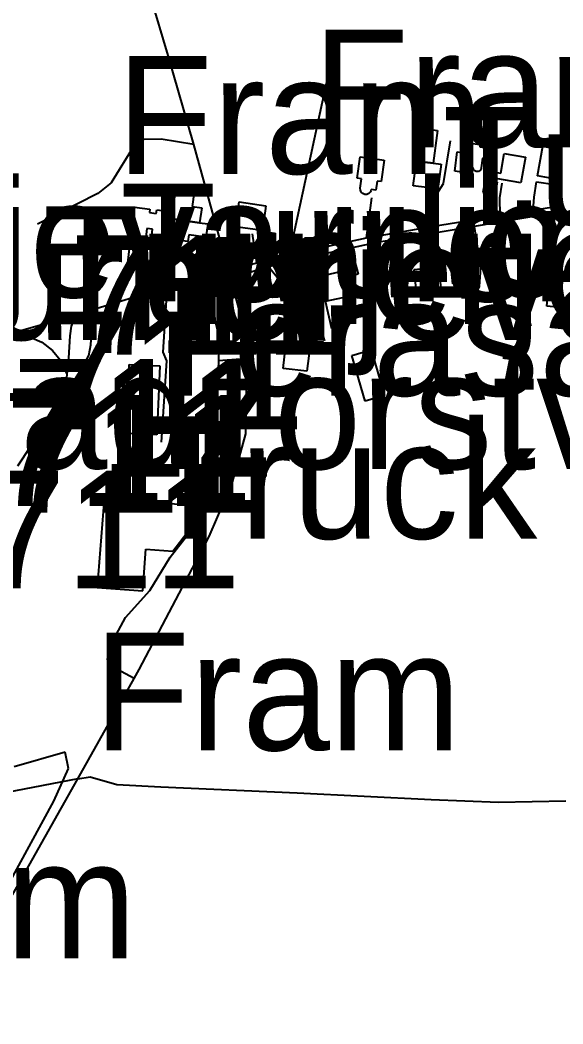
# Model space of a CAD drawing. Extents: x -8864 to 13231, y -7697 to 8949.
# Drawn here: x -2470 to -2184, y -3443 to -2914 of the extents above; entities that cross this region are included whole.
import ezdxf

# ---------------------------------------------------------------- set-up
doc = ezdxf.new("R2010")
doc.units = 0
for name, color, linetype in [('OSM_BUILDING_GARAGE', 9, 'CONTINUOUS'), ('OSM_BUILDING_HOUSE', 9, 'CONTINUOUS'), ('OSM_BUILDING_YES', 9, 'CONTINUOUS'), ('OSM_HIGHWAY_FOOTWAY', 8, 'CONTINUOUS'), ('OSM_HIGHWAY_RESIDENTIAL', 8, 'CONTINUOUS'), ('OSM_HIGHWAY_SECONDARY', 8, 'CONTINUOUS'), ('OSM_HIGHWAY_SECONDARY_LINK', 8, 'CONTINUOUS'), ('OSM_HIGHWAY_SERVICE', 8, 'CONTINUOUS'), ('OSM_HIGHWAY_SERVICES', 8, 'CONTINUOUS'), ('OSM_HIGHWAY_TRACK', 8, 'CONTINUOUS'), ('OSM_HIGHWAY_UNCLASSIFIED', 8, 'CONTINUOUS'), ('OSM_LABELS', 8, 'CONTINUOUS')]:
    doc.layers.add(name, color=color, linetype=linetype)

msp = doc.modelspace()

# ---------------------------------------------------------------- linework, layer by layer
at = {"layer": 'OSM_BUILDING_GARAGE'}
for p, q in [((-2225.099785, -2998.260002), (-2226.263644, -3004.8761)), ((-2218.629647, -2999.39419), (-2225.099785, -2998.260002)), ((-2219.801163, -3006.021408), (-2218.629647, -2999.39419)), ((-2226.263644, -3004.8761), (-2219.801163, -3006.021408))]:
    msp.add_line(p, q, dxfattribs=at)
at = {"layer": 'OSM_BUILDING_HOUSE'}
for p, q in [((-2197.458128, -2996.214015), (-2194.72459, -2980.568889)), ((-2194.72459, -2980.568889), (-2188.346335, -2981.680838)), ((-2188.346335, -2981.680838), (-2189.364712, -2987.518572)), ((-2292.519394, -2997.381562), (-2290.88846, -2986.128636)), ((-2290.88846, -2986.128636), (-2278.323374, -2987.952232)), ((-2278.323374, -2987.952232), (-2279.961966, -2999.216278)), ((-2263.00178, -3001.384579), (-2261.324904, -2988.385893)), ((-2261.324904, -2988.385893), (-2252.488762, -2989.5312)), ((-2252.488762, -2989.5312), (-2248.3004, -2990.076055)), ((-2216.814945, -2994.757362), (-2215.0079, -2984.416234)), ((-2215.0079, -2984.416234), (-2203.851697, -2986.373264)), ((-2203.851697, -2986.373264), (-2206.210043, -2999.905687)), ((-2189.364712, -2987.518572), (-2186.164099, -2988.074547)), ((-2186.164099, -2988.074547), (-2187.87926, -2997.881939)), ((-2248.3004, -2990.076055), (-2249.977276, -3003.074742)), ((-2219.525512, -2997.581713), (-2218.966553, -2994.379299)), ((-2218.966553, -2994.379299), (-2216.814945, -2994.757362)), ((-2290.20699, -2997.726266), (-2292.519394, -2997.381562)), ((-2290.919088, -3002.585485), (-2290.20699, -2997.726266)), ((-2282.067632, -2998.904933), (-2282.772073, -3003.764151)), ((-2279.961966, -2999.216278), (-2282.067632, -2998.904933)), ((-2206.210043, -2999.905687), (-2219.525512, -2997.581713)), ((-2187.87926, -2997.881939), (-2197.458128, -2996.214015)), ((-2390.168716, -3018.9089), (-2388.040079, -3003.408327)), ((-2388.040079, -3003.408327), (-2378.491839, -3004.720427)), ((-2378.491839, -3004.720427), (-2379.533186, -3012.270563)), ((-2290.865489, -3003.730792), (-2290.919088, -3002.585485)), ((-2290.413728, -3004.764905), (-2290.865489, -3003.730792)), ((-2289.594432, -3005.54327), (-2290.413728, -3004.764905)), ((-2285.605152, -3004.66483), (-2286.386162, -3005.476553)), ((-2285.344815, -3004.064377), (-2285.605152, -3004.66483)), ((-2285.15339, -3003.430566), (-2285.344815, -3004.064377)), ((-2282.772073, -3003.764151), (-2285.15339, -3003.430566)), ((-2249.977276, -3003.074742), (-2263.00178, -3001.384579)), ((-2356.615879, -3023.023112), (-2354.793521, -3009.946589)), ((-2354.793521, -3009.946589), (-2340.666413, -3011.914739)), ((-2288.545428, -3005.954691), (-2289.594432, -3005.54327)), ((-2287.419853, -3005.932452), (-2288.545428, -3005.954691)), ((-2286.386162, -3005.476553), (-2287.419853, -3005.932452)), ((-2413.338703, -3041.948489), (-2409.900724, -3012.726462)), ((-2409.900724, -3012.726462), (-2401.75371, -3013.693858)), ((-2401.75371, -3013.693858), (-2401.975762, -3015.561933)), ((-2401.975762, -3015.561933), (-2398.422928, -3015.973354)), ((-2398.422928, -3015.973354), (-2398.200876, -3014.105279)), ((-2398.200876, -3014.105279), (-2392.580661, -3014.772449)), ((-2392.580661, -3014.772449), (-2394.341764, -3029.750405)), ((-2379.533186, -3012.270563), (-2374.47193, -3012.959971)), ((-2374.47193, -3012.959971), (-2375.566877, -3020.910409)), ((-2340.666413, -3011.914739), (-2342.496429, -3025.002382)), ((-2393.706235, -3029.127714), (-2392.266725, -3018.619793)), ((-2392.266725, -3018.619793), (-2390.168716, -3018.9089)), ((-2375.566877, -3020.910409), (-2390.168716, -3018.9089)), ((-2390.168716, -3018.9089), (-2375.566877, -3020.910409)), ((-2375.566877, -3020.910409), (-2371.309602, -3021.499742)), ((-2403.331045, -3023.912672), (-2405.559223, -3042.860287)), ((-2400.474996, -3024.257376), (-2403.331045, -3023.912672)), ((-2401.026298, -3028.960921), (-2400.474996, -3024.257376)), ((-2371.309602, -3021.499742), (-2372.266723, -3028.427186)), ((-2342.496429, -3025.002382), (-2356.615879, -3023.023112)), ((-2394.341764, -3029.750405), (-2401.026298, -3028.960921)), ((-2381.814963, -3030.75116), (-2393.706235, -3029.127714)), ((-2381.324917, -3027.181802), (-2381.814963, -3030.75116)), ((-2372.266723, -3028.427186), (-2381.324917, -3027.181802)), ((-2405.559223, -3042.860287), (-2413.338703, -3041.948489)), ((-2328.859368, -3046.885543), (-2294.586776, -3038.123383)), ((-2294.586776, -3038.123383), (-2292.052319, -3048.06421)), ((-2326.991067, -3054.20217), (-2328.859368, -3046.885543)), ((-2301.033944, -3046.563078), (-2310.283562, -3048.920411)), ((-2300.122764, -3050.121316), (-2301.033944, -3046.563078)), ((-2310.038539, -3049.876687), (-2326.991067, -3054.20217)), ((-2310.283562, -3048.920411), (-2310.038539, -3049.876687)), ((-2292.052319, -3048.06421), (-2300.122764, -3050.121316)), ((-2309.157987, -3062.185965), (-2300.153392, -3060.206696)), ((-2305.972688, -3076.76362), (-2309.157987, -3062.185965)), ((-2300.153392, -3060.206696), (-2296.960436, -3074.79547)), ((-2296.960436, -3074.79547), (-2305.972688, -3076.76362)), ((-2331.615876, -3097.668266), (-2330.145738, -3085.436825)), ((-2330.145738, -3085.436825), (-2317.542368, -3086.960195)), ((-2317.542368, -3086.960195), (-2319.012506, -3099.191637)), ((-2295.306531, -3090.807539), (-2285.115106, -3087.860874)), ((-2285.115106, -3087.860874), (-2278.13195, -3112.012412)), ((-2288.323376, -3114.959078), (-2295.306531, -3090.807539)), ((-2319.012506, -3099.191637), (-2331.615876, -3097.668266)), ((-2278.13195, -3112.012412), (-2288.323376, -3114.959078))]:
    msp.add_line(p, q, dxfattribs=at)
at = {"layer": 'OSM_BUILDING_YES'}
for p, q in [((-2261.324904, -2988.385893), (-2258.966558, -2970.983887)), ((-2258.966558, -2970.983887), (-2250.138073, -2972.184792)), ((-2250.138073, -2972.184792), (-2252.488762, -2989.5312)), ((-2233.399939, -2980.224185), (-2233.239143, -2978.945443)), ((-2233.239143, -2978.945443), (-2227.76441, -2979.645971)), ((-2241.133478, -2993.745488), (-2239.824136, -2983.548913)), ((-2239.824136, -2983.548913), (-2237.649557, -2983.826901)), ((-2237.649557, -2983.826901), (-2237.121226, -2979.746047)), ((-2237.121226, -2979.746047), (-2233.399939, -2980.224185)), ((-2227.76441, -2979.645971), (-2227.925207, -2980.924713)), ((-2227.925207, -2980.924713), (-2224.410658, -2981.380612)), ((-2224.410658, -2981.380612), (-2225.145727, -2987.107151)), ((-2252.488762, -2989.5312), (-2261.324904, -2988.385893)), ((-2226.493353, -2986.929239), (-2227.136539, -2991.933011)), ((-2225.145727, -2987.107151), (-2226.493353, -2986.929239)), ((-2234.808821, -2994.557211), (-2241.133478, -2993.745488)), ((-2234.418316, -2991.521589), (-2234.808821, -2994.557211)), ((-2231.508668, -2991.832935), (-2234.418316, -2991.521589)), ((-2231.187075, -2992.644658), (-2231.508668, -2991.832935)), ((-2230.819541, -2993.434142), (-2231.187075, -2992.644658)), ((-2229.762879, -2993.878922), (-2230.819541, -2993.434142)), ((-2228.553078, -2993.834444), (-2229.762879, -2993.878922)), ((-2227.550015, -2993.245111), (-2228.553078, -2993.834444)), ((-2227.274364, -2992.722495), (-2227.550015, -2993.245111)), ((-2227.136539, -2991.933011), (-2227.274364, -2992.722495)), ((-2243.254458, -3043.116035), (-2230.084472, -3041.70386)), ((-2230.084472, -3041.70386), (-2229.012496, -3051.700284)), ((-2251.631182, -3044.606047), (-2262.67253, -3045.740236)), ((-2262.67253, -3045.740236), (-2261.317247, -3058.983551)), ((-2251.041595, -3050.354825), (-2251.631182, -3044.606047)), ((-2242.190139, -3053.112459), (-2243.254458, -3043.116035)), ((-2248.790446, -3050.132435), (-2251.041595, -3050.354825)), ((-2248.024749, -3057.615854), (-2248.790446, -3050.132435)), ((-2229.012496, -3051.700284), (-2242.190139, -3053.112459)), ((-2192.649552, -3064.876883), (-2191.41678, -3051.511252)), ((-2191.41678, -3051.511252), (-2184.479566, -3052.156183)), ((-2184.479566, -3052.156183), (-2185.719995, -3065.521813)), ((-2261.317247, -3058.983551), (-2248.024749, -3057.615854)), ((-2185.719995, -3065.521813), (-2192.649552, -3064.876883)), ((-2325.015569, -3084.780774), (-2323.591373, -3072.938515)), ((-2323.591373, -3072.938515), (-2316.929811, -3073.739118)), ((-2316.929811, -3073.739118), (-2317.450484, -3078.042362)), ((-2317.450484, -3078.042362), (-2314.211587, -3078.431544)), ((-2314.211587, -3078.431544), (-2315.115109, -3085.97056)), ((-2315.115109, -3085.97056), (-2325.015569, -3084.780774)), ((-2413.262134, -3106.675056), (-2412.787401, -3095.666758)), ((-2412.787401, -3095.666758), (-2396.60057, -3096.367286)), ((-2396.60057, -3096.367286), (-2398.162591, -3132.694668)), ((-2416.669485, -3120.941365), (-2416.04927, -3106.552741)), ((-2416.04927, -3106.552741), (-2413.262134, -3106.675056)), ((-2414.142685, -3121.05256), (-2416.669485, -3120.941365)), ((-2414.60976, -3131.983021), (-2414.142685, -3121.05256)), ((-2398.162591, -3132.694668), (-2414.60976, -3131.983021)), ((-2425.834876, -3166.342253), (-2429.502564, -3213.077481)), ((-2379.517873, -3169.978327), (-2425.834876, -3166.342253)), ((-2380.452023, -3181.865065), (-2379.517873, -3169.978327)), ((-2389.75524, -3194.074268), (-2380.452023, -3181.865065)), ((-2405.589851, -3214.956675), (-2403.867033, -3192.962319)), ((-2403.867033, -3192.962319), (-2389.75524, -3194.074268)), ((-2429.502564, -3213.077481), (-2405.589851, -3214.956675))]:
    msp.add_line(p, q, dxfattribs=at)
at = {"layer": 'OSM_HIGHWAY_FOOTWAY'}
for p, q in [((-2183.040056, -3014.816927), (-2230.934395, -3022.789603)), ((-2230.934395, -3022.789603), (-2256.217706, -3027.02613)), ((-2282.259056, -3031.384971), (-2330.811895, -3041.781696)), ((-2256.217706, -3027.02613), (-2282.259056, -3031.384971)), ((-2330.811895, -3041.781696), (-2339.05845, -3044.161268)), ((-2350.413735, -3047.719505), (-2352.787395, -3050.543857)), ((-2346.256001, -3046.240613), (-2350.413735, -3047.719505)), ((-2339.05845, -3044.161268), (-2346.256001, -3046.240613)), ((-2352.787395, -3050.543857), (-2353.530121, -3056.481666)), ((-2353.530121, -3056.481666), (-2353.231499, -3061.385362))]:
    msp.add_line(p, q, dxfattribs=at)
at = {"layer": 'OSM_HIGHWAY_RESIDENTIAL'}
for p, q in [((-2328.193211, -3037.611887), (-2303.759824, -2924.637841)), ((-2405.107462, -2977.077369), (-2410.130433, -2980.090751)), ((-2395.788931, -2976.899457), (-2405.107462, -2977.077369)), ((-2378.675606, -2979.690449), (-2395.788931, -2976.899457)), ((-2410.130433, -2980.090751), (-2422.274386, -2999.827851)), ((-2422.274386, -2999.827851), (-2429.303483, -3005.398716)), ((-2429.303483, -3005.398716), (-2461.072246, -3021.566459))]:
    msp.add_line(p, q, dxfattribs=at)
at = {"layer": 'OSM_HIGHWAY_SECONDARY'}
for p, q in [((-2217.174823, -3017.063064), (-2199.831788, -3014.249832)), ((-2199.831788, -3014.249832), (-2183.744497, -3011.647871)), ((-2252.373908, -3022.767364), (-2231.447412, -3019.375919)), ((-2231.447412, -3019.375919), (-2217.174823, -3017.063064)), ((-2286.615871, -3028.627337), (-2256.255991, -3023.423414)), ((-2256.255991, -3023.423414), (-2253.292744, -3022.911917)), ((-2253.292744, -3022.911917), (-2252.373908, -3022.767364)), ((-2328.193211, -3037.611887), (-2287.687847, -3028.860846)), ((-2287.687847, -3028.860846), (-2286.615871, -3028.627337)), ((-2360.291224, -3045.973745), (-2345.352478, -3042.081923)), ((-2345.352478, -3042.081923), (-2341.577593, -3041.103407)), ((-2341.577593, -3041.103407), (-2328.193211, -3037.611887)), ((-2374.104396, -3049.765492), (-2360.291224, -3045.973745)), ((-2394.035485, -3055.247402), (-2374.104396, -3049.765492)), ((-2433.660298, -3067.200857), (-2394.035485, -3055.247402)), ((-2440.949732, -3069.391397), (-2433.660298, -3067.200857)), ((-2432.404555, -3077.41967), (-2433.660298, -3067.200857)), ((-2475.406091, -3079.221028), (-2452.580668, -3072.771722)), ((-2452.580668, -3072.771722), (-2440.949732, -3069.391397)), ((-2440.949732, -3069.391397), (-2443.216195, -3075.384803)), ((-2443.216195, -3075.384803), (-2443.912979, -3080.444172)), ((-2432.87163, -3085.32563), (-2432.404555, -3077.41967)), ((-2443.912979, -3080.444172), (-2444.724618, -3092.297552)), ((-2433.920635, -3090.785301), (-2432.87163, -3085.32563)), ((-2444.724618, -3092.297552), (-2445.566884, -3100.681649)), ((-2438.68327, -3100.081196), (-2433.920635, -3090.785301)), ((-2446.524005, -3110.110979), (-2438.68327, -3100.081196)), ((-2445.566884, -3100.681649), (-2446.524005, -3110.110979)), ((-2450.842536, -3117.905743), (-2446.524005, -3110.110979)), ((-2471.39384, -3149.018084), (-2450.842536, -3117.905743))]:
    msp.add_line(p, q, dxfattribs=at)
at = {"layer": 'OSM_HIGHWAY_SECONDARY_LINK'}
for p, q in [((-2475.406091, -3079.221028), (-2465.275922, -3080.989027)), ((-2465.275922, -3080.989027), (-2458.729214, -3083.902335)), ((-2458.729214, -3083.902335), (-2453.101342, -3088.205578)), ((-2453.101342, -3088.205578), (-2449.135032, -3093.220469)), ((-2449.135032, -3093.220469), (-2445.566884, -3100.681649))]:
    msp.add_line(p, q, dxfattribs=at)
at = {"layer": 'OSM_HIGHWAY_SERVICE'}
for p, q in [((-2247.029343, -3000.261511), (-2243.438225, -2977.666702)), ((-2217.442816, -3007.789407), (-2216.072219, -3000.083599)), ((-2199.311115, -3007.444703), (-2198.108971, -2999.40531)), ((-2198.108971, -2999.40531), (-2188.361649, -3000.773007)), ((-2251.991059, -3007.9562), (-2247.029343, -3000.261511)), ((-2287.687847, -3028.860846), (-2284.824141, -3007.789407)), ((-2252.373908, -3022.767364), (-2251.991059, -3007.9562)), ((-2217.174823, -3017.063064), (-2217.442816, -3007.789407)), ((-2199.831788, -3014.249832), (-2199.311115, -3007.444703)), ((-2256.255991, -3023.423414), (-2256.217706, -3027.02613)), ((-2345.352478, -3042.081923), (-2347.764423, -3026.781501)), ((-2256.217706, -3027.02613), (-2256.095194, -3041.670501)), ((-2341.577593, -3041.103407), (-2339.05845, -3044.161268)), ((-2339.05845, -3044.161268), (-2333.231497, -3051.255504)), ((-2333.231497, -3051.255504), (-2319.372384, -3061.685588)), ((-2393.101335, -3061.941337), (-2394.035485, -3055.247402)), ((-2394.816496, -3089.195213), (-2393.101335, -3061.941337)), ((-2319.372384, -3061.685588), (-2314.586778, -3068.023699)), ((-2368.981884, -3066.933989), (-2365.245283, -3081.100222)), ((-2314.586778, -3068.023699), (-2309.793516, -3083.079492)), ((-2365.245283, -3081.100222), (-2365.674073, -3093.743086)), ((-2392.948196, -3093.709727), (-2394.816496, -3089.195213)), ((-2395.597507, -3136.542013), (-2392.948196, -3093.709727)), ((-2365.674073, -3093.743086), (-2366.646508, -3122.053314)), ((-2351.692448, -3092.564419), (-2365.674073, -3093.743086)), ((-2366.646508, -3122.053314), (-2373.338699, -3156.312471)), ((-2373.338699, -3156.312471), (-2374.739924, -3161.294003)), ((-2377.266724, -3179.441016), (-2374.739924, -3161.294003)), ((-2374.739924, -3161.294003), (-2361.738391, -3165.897473)), ((-2391.064581, -3197.221084), (-2377.266724, -3179.441016)), ((-2401.784337, -3214.812122), (-2391.064581, -3197.221084)), ((-2414.563818, -3228.978355), (-2401.784337, -3214.812122)), ((-2423.39996, -3245.268412), (-2414.563818, -3228.978355)), ((-2424.173314, -3251.206221), (-2423.39996, -3245.268412)), ((-2421.53166, -3254.920132), (-2424.173314, -3251.206221)), ((-2410.046207, -3261.10257), (-2421.53166, -3254.920132)), ((-2439.801187, -3313.953518), (-2477.236107, -3321.214547))]:
    msp.add_line(p, q, dxfattribs=at)
at = {"layer": 'OSM_HIGHWAY_SERVICES'}
for p, q in [((-2446.409151, -3300.020794), (-2473.369338, -3307.693244)), ((-2444.632734, -3308.482728), (-2446.409151, -3300.020794)), ((-2452.504098, -3325.806897), (-2444.632734, -3308.482728)), ((-2505.245298, -3422.679918), (-2452.504098, -3325.806897))]:
    msp.add_line(p, q, dxfattribs=at)
at = {"layer": 'OSM_HIGHWAY_TRACK'}
for p, q in [((-2231.447412, -3019.375919), (-2230.934395, -3022.789603)), ((-2230.934395, -3022.789603), (-2227.626585, -3044.706123)), ((-2227.626585, -3044.706123), (-2228.315712, -3054.457918)), ((-2228.315712, -3054.457918), (-2230.536233, -3059.250419)), ((-2233.614334, -3060.451325), (-2237.550016, -3060.451325)), ((-2230.536233, -3059.250419), (-2233.614334, -3060.451325)), ((-2439.801187, -3313.953518), (-2433.223851, -3312.941644)), ((-2433.223851, -3312.941644), (-2419.234569, -3317.078096)), ((-2419.234569, -3317.078096), (-2396.033954, -3318.279001)), ((-2396.033954, -3318.279001), (-2324.249873, -3321.403578)), ((-2324.249873, -3321.403578), (-2253.591366, -3324.87286)), ((-2253.591366, -3324.87286), (-2218.070688, -3326.329514)), ((-2218.070688, -3326.329514), (-2182.588295, -3325.617866))]:
    msp.add_line(p, q, dxfattribs=at)
at = {"layer": 'OSM_HIGHWAY_UNCLASSIFIED'}
for p, q in [((-2392.174842, -2932.677234), (-2412.320326, -2865.204153)), ((-2378.675606, -2979.690449), (-2392.174842, -2932.677234)), ((-2360.291224, -3045.973745), (-2378.675606, -2979.690449)), ((-2352.741453, -3073.69464), (-2360.291224, -3045.973745)), ((-2351.692448, -3092.564419), (-2352.741453, -3073.69464)), ((-2350.850182, -3107.709168), (-2351.692448, -3092.564419)), ((-2351.202402, -3132.160933), (-2350.850182, -3107.709168)), ((-2358.170244, -3157.669049), (-2351.202402, -3132.160933)), ((-2361.738391, -3165.897473), (-2358.170244, -3157.669049)), ((-2370.566876, -3186.246145), (-2361.738391, -3165.897473)), ((-2407.396895, -3256.399024), (-2370.566876, -3186.246145)), ((-2410.046207, -3261.10257), (-2407.396895, -3256.399024)), ((-2439.801187, -3313.953518), (-2410.046207, -3261.10257)), ((-2512.557703, -3443.195382), (-2439.801187, -3313.953518))]:
    msp.add_line(p, q, dxfattribs=at)

# ---------------------------------------------------------------- texts
at = {"layer": 'OSM_LABELS'}
for s, p in [('Fram', (-2315.976518, -2981.124864)), ('Fram', (-2419.3723, -2995.111203)), ('Turnerjeva ulica', (-2247.677942, -3022.006314)), ('Turnerjeva ulica', (-2728.079679, -3060.212058)), ('Turnerjeva ulica', (-2417.491445, -3062.323265)), ('Turnerjeva ulica', (-2458.165449, -3074.349698)), ('Turnerjeva ulica', (-2539.630082, -3082.616162)), ('711', (-2444.537036, -3089.558059)), ('711', (-2433.864103, -3090.491071)), ('Terasa caffe', (-2408.764941, -3112.033415)), ('711', (-2458.662449, -3129.744204)), ('Elektro Maribor nadzorstvo Rače-Fram', (-3101.969458, -3150.739752)), ('711', (-2474.452799, -3154.783541)), ('711', (-2486.072965, -3170.128888)), ('711', (-2478.222658, -3173.747319)), ('Truck Wash', (-2405.044292, -3187.44983)), ('711', (-2492.269514, -3213.654575)), ('Fram', (-2431.36633, -3298.971482)), ('Fram', (-2602.354656, -3408.682113))]:
    msp.add_text(s, height=62.042552, dxfattribs=at).set_placement(p)

doc.saveas('drawing.dxf')
